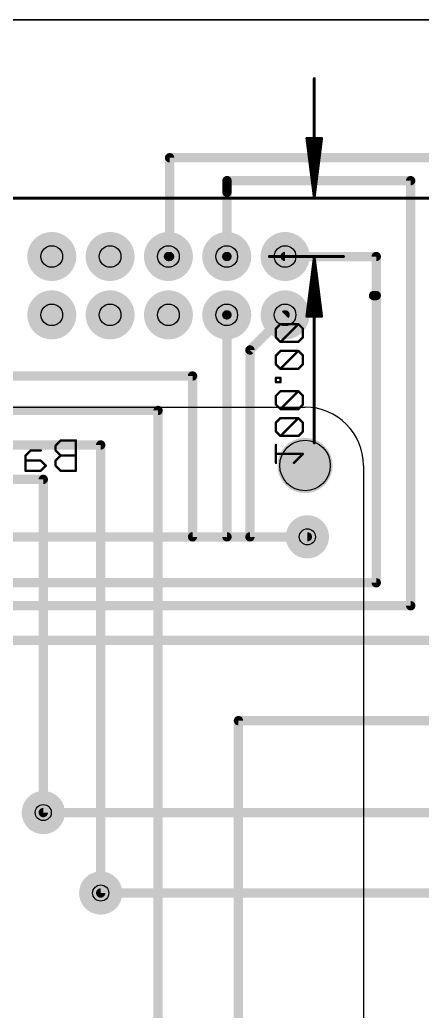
# Model space of a CAD drawing. Extents: x -2 to 110, y -6 to 68.
# Drawn here: x 69.98 to 87.5, y 24.36 to 67.5 of the extents above; entities that cross this region are included whole.
import ezdxf

# ---------------------------------------------------------------- set-up
doc = ezdxf.new("R2010")
doc.units = 0
for name, color, linetype in [('1', 22, 'CONTINUOUS'), ('16', 175, 'CONTINUOUS'), ('17', 82, 'CONTINUOUS'), ('18', 82, 'CONTINUOUS'), ('20', 190, 'CONTINUOUS'), ('22', 253, 'CONTINUOUS'), ('29', 253, 'CONTINUOUS'), ('30', 253, 'CONTINUOUS'), ('44', 253, 'CONTINUOUS'), ('52', 253, 'CONTINUOUS')]:
    doc.layers.add(name, color=color, linetype=linetype)

# ---------------------------------------------------------------- blocks, each defined once
blk = doc.blocks.new('ROUNDP')
at = {"const_width": 0.5}
blk.add_lwpolyline([(0, -0.25, 1), (0, 0.25, 1), (0, -0.25)], format="xyb", dxfattribs=at)
blk = doc.blocks.new('ROUNDV')
at = {"const_width": 0.5}
blk.add_lwpolyline([(0, -0.25, 1), (0, 0.25, 1), (0, -0.25)], format="xyb", dxfattribs=at)

msp = doc.modelspace()

# ---------------------------------------------------------------- linework, layer by layer
at = {"layer": '1'}
msp.add_line((100.5, 67.5), (10, 67.5), dxfattribs=at)
at = {"layer": '1', "const_width": 0.4064}
for points in [[(76.5, 57.2), (76.5, 61.5)], [(76.5, 61.5), (89, 61.5)], [(79, 60), (79, 60.5)], [(79, 60.5), (87, 60.5)], [(87, 60.5), (87, 42)], [(79, 57.2), (79, 60)], [(76.45, 57.2), (76.5, 57.2)], [(78.99, 57.2), (79, 57.2)], [(81.53, 57.2), (85.5, 57.2)], [(85.5, 57.2), (85.5, 55.5)], [(85.5, 55.5), (85.38, 55.5)], [(85.5, 55.5), (85.5, 43)], [(78.99, 54.66), (79, 54.66)], [(79, 54.66), (79, 45)], [(81.53, 54.66), (80, 53.13)], [(80, 53.13), (80, 45)], [(79, 45), (57, 45)], [(80, 45), (82.5, 45)], [(85.5, 43), (64, 43)], [(87, 42), (66, 42)], [(89, 40.5), (67.5, 40.5)], [(92.95, 33), (71, 33)], [(90, 29.5), (73.5, 29.5)]]:
    msp.add_lwpolyline(points, dxfattribs=at)
at = {"layer": '1', "const_width": 0.2032}
for points in [[(76.6016, 61.5, 1), (76.3984, 61.5)], [(76.5, 61.6016, 1), (76.5, 61.3984)], [(79.1016, 60.5, 1), (78.8984, 60.5)], [(79, 60.6016, 1), (79, 60.3984)], [(87.1016, 60.5, 1), (86.8984, 60.5)], [(87, 60.3984, 1), (87, 60.6016)], [(79.1016, 60, 1), (78.8984, 60)], [(78.8984, 60, 1), (79.1016, 60)], [(76.45, 57.3016, 1), (76.45, 57.0984)], [(76.5, 57.0984, 1), (76.5, 57.3016)], [(78.99, 57.3016, 1), (78.99, 57.0984)], [(79, 57.0984, 1), (79, 57.3016)], [(81.53, 57.3016, 1), (81.53, 57.0984)], [(85.6016, 57.2, 1), (85.3984, 57.2)], [(85.5, 57.0984, 1), (85.5, 57.3016)], [(76.3984, 57.2, 1), (76.6016, 57.2)], [(78.8984, 57.2, 1), (79.1016, 57.2)], [(85.38, 55.6016, 1), (85.38, 55.3984)], [(85.6016, 55.5, 1), (85.3984, 55.5)], [(85.5, 55.3984, 1), (85.5, 55.6016)], [(85.3984, 55.5, 1), (85.6016, 55.5)], [(78.99, 54.7616, 1), (78.99, 54.5584)], [(79.1016, 54.66, 1), (78.8984, 54.66)], [(79, 54.5584, 1), (79, 54.7616)], [(81.6018, 54.5882, 1), (81.4582, 54.7318)], [(80.1016, 53.13, 1), (79.8984, 53.13)], [(79.9282, 53.2018, 1), (80.0718, 53.0582)], [(78.8984, 45, 1), (79.1016, 45)], [(79, 44.8984, 1), (79, 45.1016)], [(80, 45.1016, 1), (80, 44.8984)], [(79.8984, 45, 1), (80.1016, 45)], [(82.5, 44.8984, 1), (82.5, 45.1016)], [(85.5, 42.8984, 1), (85.5, 43.1016)], [(85.3984, 43, 1), (85.6016, 43)], [(86.8984, 42, 1), (87.1016, 42)], [(87, 41.8984, 1), (87, 42.1016)], [(71, 33.1016, 1), (71, 32.8984)], [(73.5, 29.6016, 1), (73.5, 29.3984)]]:
    msp.add_lwpolyline(points, format="xyb", dxfattribs=at)
at = {"layer": '16'}
msp.add_line((100.5, 67.5), (10, 67.5), dxfattribs=at)
at = {"layer": '16', "const_width": 0.4064}
for points in [[(77.5, 52), (37, 52)], [(77.5, 45), (77.5, 52)], [(55, 50.5), (76, 50.5)], [(76, 50.5), (76, 23)], [(73.5, 49), (58.37, 49)], [(73.5, 29.5), (73.5, 49)], [(62, 47.5), (71, 47.5)], [(71, 47.5), (71, 33)], [(82.5, 45), (77.5, 45)], [(79.5, 37), (88, 37)], [(79.5, 20), (79.5, 37)]]:
    msp.add_lwpolyline(points, dxfattribs=at)
at = {"layer": '16', "const_width": 0.2032}
for points in [[(77.6016, 52, 1), (77.3984, 52)], [(77.5, 51.8984, 1), (77.5, 52.1016)], [(76.1016, 50.5, 1), (75.8984, 50.5)], [(76, 50.3984, 1), (76, 50.6016)], [(73.6016, 49, 1), (73.3984, 49)], [(73.5, 48.8984, 1), (73.5, 49.1016)], [(71.1016, 47.5, 1), (70.8984, 47.5)], [(71, 47.3984, 1), (71, 47.6016)], [(77.5, 45.1016, 1), (77.5, 44.8984)], [(77.3984, 45, 1), (77.6016, 45)], [(82.5, 44.8984, 1), (82.5, 45.1016)], [(79.5, 37.1016, 1), (79.5, 36.8984)], [(79.6016, 37, 1), (79.3984, 37)], [(70.8984, 33, 1), (71.1016, 33)], [(73.3984, 29.5, 1), (73.6016, 29.5)]]:
    msp.add_lwpolyline(points, format="xyb", dxfattribs=at)
at = {"layer": '20'}
msp.add_line((10, 67.5), (100.5, 67.5), dxfattribs=at)
msp.add_circle((82.4, 48.105), 1.1, dxfattribs=at)
at = {"layer": '22'}
for points, const_width in [([(82.8, 59.805), (82.8, 64.94)], 0.13), ([(82.8, 59.805), (82.4808, 62.34)], 0.13), ([(82.4808, 62.34), (83.1192, 62.34)], 0.13), ([(82.8, 59.805), (82.54, 62.34)], 0.13), ([(82.8, 59.805), (82.67, 62.34)], 0.13), ([(83.1192, 62.34), (82.8, 59.805)], 0.13), ([(82.93, 62.34), (82.8, 59.805)], 0.13), ([(83.06, 62.34), (82.8, 59.805)], 0.13), ([(84.07, 59.74), (80.85, 59.74)], 0.13), ([(84.07, 57.2), (80.85, 57.2)], 0.13), ([(82.8, 57.135), (82.4808, 54.6)], 0.13), ([(82.8, 57.135), (82.54, 54.6)], 0.13), ([(82.8, 57.135), (82.67, 54.6)], 0.13), ([(82.8, 57.135), (82.8, 49.0927)], 0.13), ([(83.1192, 54.6), (82.8, 57.135)], 0.13), ([(82.93, 54.6), (82.8, 57.135)], 0.13), ([(83.06, 54.6), (82.8, 57.135)], 0.13), ([(82.4808, 54.6), (83.1192, 54.6)], 0.13), ([(81.3282, 54.261), (81.1333, 54.0661)], 0.1016), ([(81.1333, 54.0661), (81.1333, 53.6763)], 0.1016), ([(82.1078, 54.261), (81.3282, 54.261)], 0.1016), ([(81.3282, 53.4814), (82.1078, 54.261)], 0.1016), ([(82.3027, 54.0661), (82.1078, 54.261)], 0.1016), ([(82.3027, 53.6763), (82.3027, 54.0661)], 0.1016), ([(81.1333, 53.6763), (81.3282, 53.4814)], 0.1016), ([(81.3282, 53.4814), (82.1078, 53.4814)], 0.1016), ([(82.1078, 53.4814), (82.3027, 53.6763)], 0.1016), ([(81.3282, 53.0916), (81.1333, 52.8967)], 0.1016), ([(82.1078, 53.0916), (81.3282, 53.0916)], 0.1016), ([(81.3282, 52.312), (82.1078, 53.0916)], 0.1016), ([(82.3027, 52.8967), (82.1078, 53.0916)], 0.1016), ([(81.1333, 52.8967), (81.1333, 52.5069)], 0.1016), ([(82.3027, 52.5069), (82.3027, 52.8967)], 0.1016), ([(81.1333, 52.5069), (81.3282, 52.312)], 0.1016), ([(81.3282, 52.312), (82.1078, 52.312)], 0.1016), ([(82.1078, 52.312), (82.3027, 52.5069)], 0.1016), ([(81.3282, 51.9222), (81.1333, 51.9222)], 0.1016), ([(81.1333, 51.9222), (81.1333, 51.7273)], 0.1016), ([(81.1333, 51.7273), (81.3282, 51.7273)], 0.1016), ([(81.3282, 51.7273), (81.3282, 51.9222)], 0.1016), ([(81.3282, 51.3375), (81.1333, 51.1426)], 0.1016), ([(82.1078, 51.3375), (81.3282, 51.3375)], 0.1016), ([(81.3282, 50.5579), (82.1078, 51.3375)], 0.1016), ([(82.3027, 51.1426), (82.1078, 51.3375)], 0.1016), ([(81.1333, 51.1426), (81.1333, 50.7528)], 0.1016), ([(82.3027, 50.7528), (82.3027, 51.1426)], 0.1016), ([(81.1333, 50.7528), (81.3282, 50.5579)], 0.1016), ([(81.3282, 50.5579), (82.1078, 50.5579)], 0.1016), ([(82.1078, 50.5579), (82.3027, 50.7528)], 0.1016), ([(81.3282, 50.1681), (81.1333, 49.9732)], 0.1016), ([(82.1078, 50.1681), (81.3282, 50.1681)], 0.1016), ([(81.3282, 49.3885), (82.1078, 50.1681)], 0.1016), ([(82.3027, 49.9732), (82.1078, 50.1681)], 0.1016), ([(81.1333, 49.9732), (81.1333, 49.5834)], 0.1016), ([(81.1333, 49.5834), (81.3282, 49.3885)], 0.1016), ([(82.1078, 49.3885), (82.3027, 49.5834)], 0.1016), ([(82.3027, 49.5834), (82.3027, 49.9732)], 0.1016), ([(71.759, 49.1983), (71.5387, 48.978)], 0.1016), ([(72.42, 49.1983), (71.759, 49.1983)], 0.1016), ([(72.42, 47.8764), (72.42, 49.1983)], 0.1016), ([(81.3282, 49.3885), (82.1078, 49.3885)], 0.1016), ([(70.4493, 48.7577), (70.2289, 48.5374)], 0.1016), ([(70.8899, 48.7577), (70.4493, 48.7577)], 0.1016), ([(71.5387, 48.978), (71.5387, 48.7577)], 0.1016), ([(71.5387, 48.7577), (71.759, 48.5374)], 0.1016), ([(81.1333, 48.2191), (81.1333, 48.9987)], 0.1016), ([(70.2289, 48.5374), (70.2289, 47.8764)], 0.1016), ([(70.8899, 48.317), (70.2289, 48.317)], 0.1016), ([(71.1102, 48.0967), (70.8899, 48.317)], 0.1016), ([(71.759, 48.5374), (71.5387, 48.317)], 0.1016), ([(71.5387, 48.317), (71.5387, 48.0967)], 0.1016), ([(72.42, 48.5374), (71.759, 48.5374)], 0.1016), ([(82.3027, 48.6089), (81.1333, 48.6089)], 0.1016), ([(81.9129, 48.2191), (82.3027, 48.6089)], 0.1016), ([(70.2289, 47.8764), (70.8899, 47.8764)], 0.1016), ([(70.8899, 47.8764), (71.1102, 48.0967)], 0.1016), ([(71.5387, 48.0967), (71.759, 47.8764)], 0.1016), ([(71.759, 47.8764), (72.42, 47.8764)], 0.1016)]:
    msp.add_lwpolyline(points, dxfattribs=dict(at, const_width=const_width))
for points, const_width in [([(82.8325, 64.94, 1), (82.7675, 64.94)], 0.065), ([(82.513, 62.3441, 1), (82.4485, 62.3359)], 0.065), ([(82.4808, 62.3725, 1), (82.4808, 62.3075)], 0.065), ([(82.5723, 62.3433, 1), (82.5077, 62.3367)], 0.065), ([(82.7025, 62.3417, 1), (82.6375, 62.3383)], 0.065), ([(82.9625, 62.3383, 1), (82.8975, 62.3417)], 0.065), ([(83.0923, 62.3367, 1), (83.0277, 62.3433)], 0.065), ([(83.1515, 62.3359, 1), (83.087, 62.3441)], 0.065), ([(83.1192, 62.3075, 1), (83.1192, 62.3725)], 0.065), ([(80.85, 59.7725, 1), (80.85, 59.7075)], 0.065), ([(82.7678, 59.8091, 1), (82.8322, 59.8009)], 0.065), ([(82.7677, 59.8083, 1), (82.8323, 59.8017)], 0.065), ([(82.7675, 59.8033, 1), (82.8325, 59.8067)], 0.065), ([(82.7675, 59.8067, 1), (82.8325, 59.8033)], 0.065), ([(82.7675, 59.805, 1), (82.8325, 59.805)], 0.065), ([(82.7677, 59.8017, 1), (82.8323, 59.8083)], 0.065), ([(82.7678, 59.8009, 1), (82.8322, 59.8091)], 0.065), ([(84.07, 59.7075, 1), (84.07, 59.7725)], 0.065), ([(80.85, 57.2325, 1), (80.85, 57.1675)], 0.065), ([(82.8325, 57.135, 1), (82.7675, 57.135)], 0.065), ([(82.8322, 57.1391, 1), (82.7678, 57.1309)], 0.065), ([(82.8325, 57.1333, 1), (82.7675, 57.1367)], 0.065), ([(82.8325, 57.1367, 1), (82.7675, 57.1333)], 0.065), ([(82.8323, 57.1383, 1), (82.7677, 57.1317)], 0.065), ([(82.8323, 57.1317, 1), (82.7677, 57.1383)], 0.065), ([(82.8322, 57.1309, 1), (82.7678, 57.1391)], 0.065), ([(84.07, 57.1675, 1), (84.07, 57.2325)], 0.065), ([(82.4485, 54.6041, 1), (82.513, 54.5959)], 0.065), ([(82.4808, 54.6325, 1), (82.4808, 54.5675)], 0.065), ([(82.5077, 54.6033, 1), (82.5723, 54.5967)], 0.065), ([(82.6375, 54.6017, 1), (82.7025, 54.5983)], 0.065), ([(82.8975, 54.5983, 1), (82.9625, 54.6017)], 0.065), ([(83.0277, 54.5967, 1), (83.0923, 54.6033)], 0.065), ([(83.087, 54.5959, 1), (83.1515, 54.6041)], 0.065), ([(83.1192, 54.5675, 1), (83.1192, 54.6325)], 0.065), ([(81.1587, 54.0661, 1), (81.1079, 54.0661)], 0.0508), ([(81.1153, 54.084, 1), (81.1513, 54.0481)], 0.0508), ([(81.3282, 54.2864, 1), (81.3282, 54.2356)], 0.0508), ([(81.3462, 54.243, 1), (81.3102, 54.2789)], 0.0508), ([(82.1258, 54.2789, 1), (82.0898, 54.243)], 0.0508), ([(82.1258, 54.243, 1), (82.0898, 54.2789)], 0.0508), ([(82.1078, 54.2356, 1), (82.1078, 54.2864)], 0.0508), ([(82.3281, 54.0661, 1), (82.2773, 54.0661)], 0.0508), ([(82.2847, 54.0481, 1), (82.3207, 54.084)], 0.0508), ([(81.1513, 53.6942, 1), (81.1153, 53.6583)], 0.0508), ([(81.1079, 53.6763, 1), (81.1587, 53.6763)], 0.0508), ([(81.3282, 53.5068, 1), (81.3282, 53.456)], 0.0508), ([(81.3102, 53.4993, 1), (81.3462, 53.4634)], 0.0508), ([(81.3102, 53.4634, 1), (81.3462, 53.4993)], 0.0508), ([(82.0898, 53.4993, 1), (82.1258, 53.4634)], 0.0508), ([(82.1078, 53.456, 1), (82.1078, 53.5068)], 0.0508), ([(82.2773, 53.6763, 1), (82.3281, 53.6763)], 0.0508), ([(82.3207, 53.6583, 1), (82.2847, 53.6942)], 0.0508), ([(81.3282, 53.117, 1), (81.3282, 53.0662)], 0.0508), ([(81.3462, 53.0736, 1), (81.3102, 53.1095)], 0.0508), ([(82.1258, 53.1095, 1), (82.0898, 53.0736)], 0.0508), ([(82.1258, 53.0736, 1), (82.0898, 53.1095)], 0.0508), ([(82.1078, 53.0662, 1), (82.1078, 53.117)], 0.0508), ([(81.1587, 52.8967, 1), (81.1079, 52.8967)], 0.0508), ([(81.1153, 52.9146, 1), (81.1513, 52.8787)], 0.0508), ([(82.3281, 52.8967, 1), (82.2773, 52.8967)], 0.0508), ([(82.2847, 52.8787, 1), (82.3207, 52.9146)], 0.0508), ([(81.1513, 52.5248, 1), (81.1153, 52.4889)], 0.0508), ([(81.1079, 52.5069, 1), (81.1587, 52.5069)], 0.0508), ([(81.3102, 52.33, 1), (81.3462, 52.294)], 0.0508), ([(81.3282, 52.3374, 1), (81.3282, 52.2866)], 0.0508), ([(81.3102, 52.294, 1), (81.3462, 52.33)], 0.0508), ([(82.0898, 52.33, 1), (82.1258, 52.294)], 0.0508), ([(82.1078, 52.2866, 1), (82.1078, 52.3374)], 0.0508), ([(82.2773, 52.5069, 1), (82.3281, 52.5069)], 0.0508), ([(82.3207, 52.4889, 1), (82.2847, 52.5248)], 0.0508), ([(81.1333, 51.9476, 1), (81.1333, 51.8968)], 0.0508), ([(81.1587, 51.9222, 1), (81.1079, 51.9222)], 0.0508), ([(81.1333, 51.7527, 1), (81.1333, 51.7019)], 0.0508), ([(81.3536, 51.9222, 1), (81.3028, 51.9222)], 0.0508), ([(81.3282, 51.8968, 1), (81.3282, 51.9476)], 0.0508), ([(81.3282, 51.7019, 1), (81.3282, 51.7527)], 0.0508), ([(81.1079, 51.7273, 1), (81.1587, 51.7273)], 0.0508), ([(81.3028, 51.7273, 1), (81.3536, 51.7273)], 0.0508), ([(81.3282, 51.3629, 1), (81.3282, 51.3121)], 0.0508), ([(81.3462, 51.3195, 1), (81.3102, 51.3555)], 0.0508), ([(82.1258, 51.3555, 1), (82.0898, 51.3195)], 0.0508), ([(82.1258, 51.3195, 1), (82.0898, 51.3555)], 0.0508), ([(82.1078, 51.3121, 1), (82.1078, 51.3629)], 0.0508), ([(81.1153, 51.1606, 1), (81.1513, 51.1246)], 0.0508), ([(81.1587, 51.1426, 1), (81.1079, 51.1426)], 0.0508), ([(82.3281, 51.1426, 1), (82.2773, 51.1426)], 0.0508), ([(82.2847, 51.1246, 1), (82.3207, 51.1606)], 0.0508), ([(81.1513, 50.7708, 1), (81.1153, 50.7348)], 0.0508), ([(81.1079, 50.7528, 1), (81.1587, 50.7528)], 0.0508), ([(81.3102, 50.5759, 1), (81.3462, 50.5399)], 0.0508), ([(81.3282, 50.5833, 1), (81.3282, 50.5325)], 0.0508), ([(81.3102, 50.5399, 1), (81.3462, 50.5759)], 0.0508), ([(82.0898, 50.5759, 1), (82.1258, 50.5399)], 0.0508), ([(82.1078, 50.5325, 1), (82.1078, 50.5833)], 0.0508), ([(82.2773, 50.7528, 1), (82.3281, 50.7528)], 0.0508), ([(82.3207, 50.7348, 1), (82.2847, 50.7708)], 0.0508), ([(81.3282, 50.1935, 1), (81.3282, 50.1427)], 0.0508), ([(81.3462, 50.1501, 1), (81.3102, 50.1861)], 0.0508), ([(82.1258, 50.1861, 1), (82.0898, 50.1501)], 0.0508), ([(82.1258, 50.1501, 1), (82.0898, 50.1861)], 0.0508), ([(82.1078, 50.1427, 1), (82.1078, 50.1935)], 0.0508), ([(81.1153, 49.9912, 1), (81.1513, 49.9552)], 0.0508), ([(81.1513, 49.6014, 1), (81.1153, 49.5654)], 0.0508), ([(81.1587, 49.9732, 1), (81.1079, 49.9732)], 0.0508), ([(82.3281, 49.9732, 1), (82.2773, 49.9732)], 0.0508), ([(82.2847, 49.9552, 1), (82.3207, 49.9912)], 0.0508), ([(82.3207, 49.5654, 1), (82.2847, 49.6014)], 0.0508), ([(71.759, 49.2237, 1), (71.759, 49.1729)], 0.0508), ([(71.777, 49.1804, 1), (71.741, 49.2163)], 0.0508), ([(72.4454, 49.1983, 1), (72.3946, 49.1983)], 0.0508), ([(72.42, 49.1729, 1), (72.42, 49.2237)], 0.0508), ([(81.1079, 49.5834, 1), (81.1587, 49.5834)], 0.0508), ([(81.3102, 49.4065, 1), (81.3462, 49.3705)], 0.0508), ([(81.3282, 49.4139, 1), (81.3282, 49.3631)], 0.0508), ([(81.3102, 49.3705, 1), (81.3462, 49.4065)], 0.0508), ([(82.0898, 49.4065, 1), (82.1258, 49.3705)], 0.0508), ([(82.1078, 49.3631, 1), (82.1078, 49.4139)], 0.0508), ([(82.2773, 49.5834, 1), (82.3281, 49.5834)], 0.0508), ([(70.4493, 48.7831, 1), (70.4493, 48.7323)], 0.0508), ([(70.4672, 48.7397, 1), (70.4313, 48.7756)], 0.0508), ([(70.8899, 48.7323, 1), (70.8899, 48.7831)], 0.0508), ([(71.5207, 48.996, 1), (71.5566, 48.96)], 0.0508), ([(71.5641, 48.978, 1), (71.5133, 48.978)], 0.0508), ([(71.5566, 48.7756, 1), (71.5207, 48.7397)], 0.0508), ([(71.5133, 48.7577, 1), (71.5641, 48.7577)], 0.0508), ([(81.1587, 48.9987, 1), (81.1079, 48.9987)], 0.0508), ([(82.7675, 49.0927, 1), (82.8325, 49.0927)], 0.065), ([(70.2544, 48.5374, 1), (70.2035, 48.5374)], 0.0508), ([(70.2289, 48.3424, 1), (70.2289, 48.2916)], 0.0508), ([(70.211, 48.5553, 1), (70.2469, 48.5194)], 0.0508), ([(70.9079, 48.335, 1), (70.872, 48.2991)], 0.0508), ([(70.8899, 48.2916, 1), (70.8899, 48.3424)], 0.0508), ([(71.5641, 48.317, 1), (71.5133, 48.317)], 0.0508), ([(71.5207, 48.335, 1), (71.5566, 48.2991)], 0.0508), ([(71.759, 48.5628, 1), (71.759, 48.512)], 0.0508), ([(71.777, 48.5194, 1), (71.741, 48.5553)], 0.0508), ([(71.741, 48.5194, 1), (71.777, 48.5553)], 0.0508), ([(72.42, 48.512, 1), (72.42, 48.5628)], 0.0508), ([(81.1333, 48.6343, 1), (81.1333, 48.5835)], 0.0508), ([(82.3207, 48.5909, 1), (82.2847, 48.6269)], 0.0508), ([(82.3027, 48.5835, 1), (82.3027, 48.6343)], 0.0508), ([(70.2289, 47.9018, 1), (70.2289, 47.851)], 0.0508), ([(70.2035, 47.8764, 1), (70.2544, 47.8764)], 0.0508), ([(70.872, 47.8944, 1), (70.9079, 47.8584)], 0.0508), ([(70.8899, 47.851, 1), (70.8899, 47.9018)], 0.0508), ([(71.1282, 48.0788, 1), (71.0923, 48.1147)], 0.0508), ([(71.0923, 48.0788, 1), (71.1282, 48.1147)], 0.0508), ([(71.5566, 48.1147, 1), (71.5207, 48.0788)], 0.0508), ([(71.5133, 48.0967, 1), (71.5641, 48.0967)], 0.0508), ([(71.759, 47.9018, 1), (71.759, 47.851)], 0.0508), ([(71.741, 47.8584, 1), (71.777, 47.8944)], 0.0508), ([(72.3946, 47.8764, 1), (72.4454, 47.8764)], 0.0508), ([(72.42, 47.851, 1), (72.42, 47.9018)], 0.0508), ([(81.1079, 48.2191, 1), (81.1587, 48.2191)], 0.0508), ([(81.8949, 48.2371, 1), (81.9309, 48.2011)], 0.0508)]:
    msp.add_lwpolyline(points, format="xyb", dxfattribs=dict(at, const_width=const_width))
at = {"layer": '29', "const_width": 1.2016}
msp.add_lwpolyline([(82.4, 47.5042, 1), (82.4, 48.7058, 1), (82.4, 47.5042)], format="xyb", dxfattribs=at)
at = {"layer": '30', "const_width": 1.2016}
msp.add_lwpolyline([(82.4, 47.5042, 1), (82.4, 48.7058, 1), (82.4, 47.5042)], format="xyb", dxfattribs=at)
at = {"layer": '44'}
for centre, radius in [((71.37, 57.2), 0.4699), ((73.91, 57.2), 0.4699), ((76.45, 57.2), 0.4699), ((78.99, 57.2), 0.4699), ((81.53, 57.2), 0.4699), ((71.37, 54.66), 0.4699), ((73.91, 54.66), 0.4699), ((76.45, 54.66), 0.4699), ((78.99, 54.66), 0.4699), ((81.53, 54.66), 0.4699), ((82.5, 45), 0.35), ((71, 33), 0.35), ((73.5, 29.5), 0.35)]:
    msp.add_circle(centre, radius, dxfattribs=at)
at = {"layer": '52'}
for p, q in [((31.6, 50.645), (82.4, 50.645)), ((84.94, 48.105), (84.94, 18.895))]:
    msp.add_line(p, q, dxfattribs=at)
at = {"layer": '52', "const_width": 0.127}
msp.add_lwpolyline([(94.23, 59.74), (28.19, 59.74)], dxfattribs=at)
at = {"layer": '52'}
msp.add_arc((82.4, 48.105), 2.54, 0, 90, dxfattribs=at)

# ---------------------------------------------------------------- block references
at = {"layer": '17', "xscale": 1.9304, "yscale": 1.9304, "rotation": 90}
for p in [(71.37, 57.2), (71.37, 57.2), (73.91, 57.2), (73.91, 57.2), (76.45, 57.2), (76.45, 57.2), (78.99, 57.2), (78.99, 57.2), (81.53, 57.2), (81.53, 57.2), (71.37, 54.66), (71.37, 54.66), (73.91, 54.66), (73.91, 54.66), (76.45, 54.66), (76.45, 54.66), (78.99, 54.66), (78.99, 54.66), (81.53, 54.66), (81.53, 54.66)]:
    msp.add_blockref('ROUNDP', p, dxfattribs=at)
at = {"layer": '18', "xscale": 1.6764, "yscale": 1.6764}
for p in [(82.5, 45), (82.5, 45), (71, 33), (71, 33), (73.5, 29.5), (73.5, 29.5)]:
    msp.add_blockref('ROUNDV', p, dxfattribs=at)
at = {"layer": '29', "xscale": 2.1336, "yscale": 2.1336, "rotation": 90}
for p in [(71.37, 57.2), (73.91, 57.2), (76.45, 57.2), (78.99, 57.2), (81.53, 57.2), (71.37, 54.66), (73.91, 54.66), (76.45, 54.66), (78.99, 54.66), (81.53, 54.66)]:
    msp.add_blockref('ROUNDP', p, dxfattribs=at)
at = {"layer": '29', "xscale": 1.8796, "yscale": 1.8796}
for p in [(82.5, 45), (71, 33), (73.5, 29.5)]:
    msp.add_blockref('ROUNDV', p, dxfattribs=at)
at = {"layer": '30', "xscale": 2.1336, "yscale": 2.1336, "rotation": 90}
for p in [(71.37, 57.2), (73.91, 57.2), (76.45, 57.2), (78.99, 57.2), (81.53, 57.2), (71.37, 54.66), (73.91, 54.66), (76.45, 54.66), (78.99, 54.66), (81.53, 54.66)]:
    msp.add_blockref('ROUNDP', p, dxfattribs=at)
at = {"layer": '30', "xscale": 1.8796, "yscale": 1.8796}
for p in [(82.5, 45), (71, 33), (73.5, 29.5)]:
    msp.add_blockref('ROUNDV', p, dxfattribs=at)

doc.saveas('drawing.dxf')
